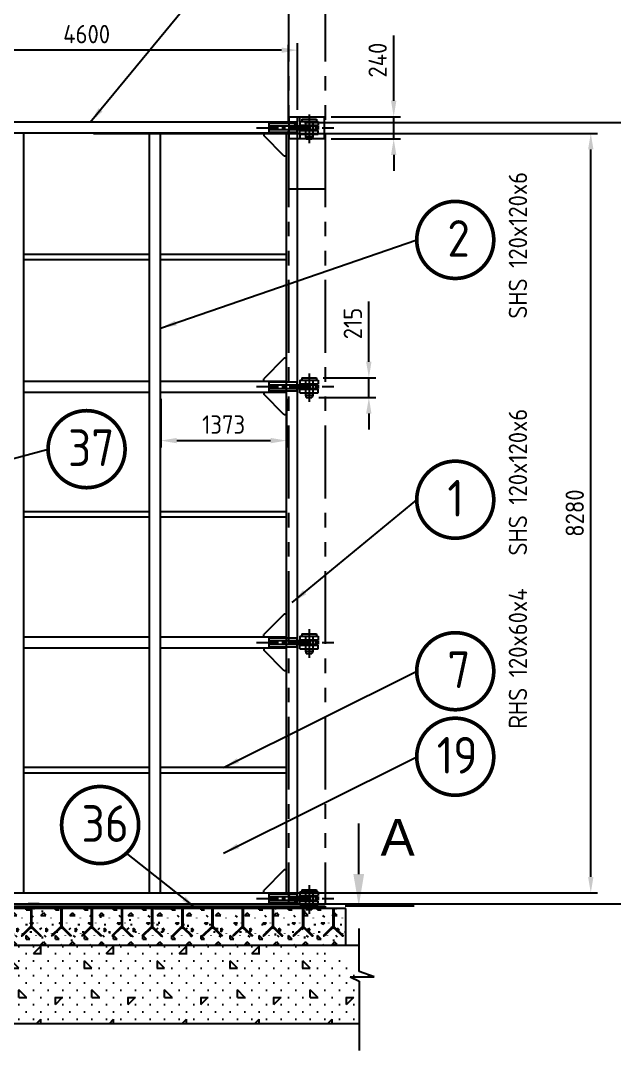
# Model space of a CAD drawing. Header units: millimetres. Extents: x -1362 to -436, y 602 to 1257.
# Drawn here: x -701.8 to -572.4, y 794.9 to 1019.4 of the extents above; entities that cross this region are included whole.
import ezdxf

# ---------------------------------------------------------------- set-up
doc = ezdxf.new("R2010")
doc.units = ezdxf.units.MM
doc.linetypes.add('CENTER2', pattern=[28.575, 19.05, -3.175, 3.175, -3.175])
doc.linetypes.add('PHANTOM2', pattern=[31.75, 15.875, -3.175, 3.175, -3.175, 3.175, -3.175])
doc.styles.add('ACISOTS', font='isocp.shx')
doc.styles.get("Standard").update_dxf_attribs({"font": 'arial.ttf'})
doc.dimstyles.new('ISO-25', dxfattribs={"dimtxt": 4, "dimasz": 3.5, "dimexe": 1.5, "dimexo": 1.5, "dimgap": 1.5, "dimtad": 1, "dimtxsty": 'Standard', "dimcen": 0, "dimadec": 0, "dimazin": 0, "dimtfac": 1, "dimtmove": 0, "dimatfit": 3, "dimfxl": 1, "dimarcsym": 0})

# ---------------------------------------------------------------- blocks, each defined once
blk = doc.blocks.new('*D6667')
at = {"color": 0, "lineweight": -2}
for p, q in [((-733.44, 998.73), (-733.44, 1014.46)), ((-644.94, 1012.96), (-729.94, 1012.96)), ((-641.44, 999.93), (-641.44, 1014.46))]:
    blk.add_line(p, q, dxfattribs=at)
at = {"color": 0}
for points in [[(-729.94, 1013.55), (-729.94, 1012.38), (-733.44, 1012.96)], [(-644.94, 1012.38), (-644.94, 1013.55), (-641.44, 1012.96)]]:
    blk.add_solid(points, dxfattribs=at)
at = {"layer": 'Defpoints', "color": 0}
for p in [(-733.44, 1012.96), (-733.44, 997.23), (-641.44, 998.43)]:
    blk.add_point(p, dxfattribs=at)
at = {"color": 0, "ltscale": 0.5, "insert": (-687.44, 1016.46), "char_height": 4, "attachment_point": 5, "style": 'ACISOTS'}
blk.add_mtext('4600', dxfattribs=at)
blk = doc.blocks.new('*D6669')
at = {"color": 0, "lineweight": -2}
for p, q in [((-639.94, 997.23), (-560.37, 997.23)), ((-561.87, 993.73), (-561.87, 830.33)), ((-639.94, 826.83), (-560.37, 826.83))]:
    blk.add_line(p, q, dxfattribs=at)
at = {"color": 0}
for points in [[(-561.29, 993.73), (-562.45, 993.73), (-561.87, 997.23)], [(-562.45, 830.33), (-561.29, 830.33), (-561.87, 826.83)]]:
    blk.add_solid(points, dxfattribs=at)
at = {"layer": 'Defpoints', "color": 0}
for p in [(-641.44, 997.23), (-641.44, 826.83), (-561.87, 826.83)]:
    blk.add_point(p, dxfattribs=at)
at = {"color": 0, "ltscale": 0.5, "insert": (-565.37, 912.03), "char_height": 4, "attachment_point": 5, "rotation": 90, "style": 'ACISOTS'}
blk.add_mtext('8520', dxfattribs=at)
blk = doc.blocks.new('*D6677')
at = {"color": 0, "lineweight": -2}
for p, q in [((-685.94, 994.83), (-576.02, 994.83)), ((-577.52, 832.73), (-577.52, 991.33)), ((-685.94, 829.23), (-576.02, 829.23))]:
    blk.add_line(p, q, dxfattribs=at)
at = {"color": 0}
for points in [[(-576.94, 991.33), (-578.11, 991.33), (-577.52, 994.83)], [(-578.11, 832.73), (-576.94, 832.73), (-577.52, 829.23)]]:
    blk.add_solid(points, dxfattribs=at)
at = {"layer": 'Defpoints', "color": 0}
for p in [(-687.44, 994.83), (-577.52, 994.83), (-687.44, 829.23)]:
    blk.add_point(p, dxfattribs=at)
at = {"color": 0, "ltscale": 0.5, "insert": (-581.02, 912.03), "char_height": 4, "attachment_point": 5, "rotation": 90, "style": 'ACISOTS'}
blk.add_mtext('8280', dxfattribs=at)
blk = doc.blocks.new('*D6678')
at = {"color": 0, "lineweight": -2}
for p, q in [((-671.3, 936.93), (-671.3, 926.34)), ((-643.84, 936.93), (-643.84, 926.34)), ((-667.8, 927.84), (-647.34, 927.84))]:
    blk.add_line(p, q, dxfattribs=at)
at = {"color": 0}
for points in [[(-667.8, 928.42), (-667.8, 927.25), (-671.3, 927.84)], [(-647.34, 927.25), (-647.34, 928.42), (-643.84, 927.84)]]:
    blk.add_solid(points, dxfattribs=at)
at = {"layer": 'Defpoints', "color": 0}
for p in [(-671.3, 938.43), (-643.84, 938.43), (-643.84, 927.84)]:
    blk.add_point(p, dxfattribs=at)
at = {"color": 0, "ltscale": 0.5, "insert": (-657.57, 931.34), "char_height": 4, "attachment_point": 5, "style": 'ACISOTS'}
blk.add_mtext('1373', dxfattribs=at)
blk = doc.blocks.new('*D6682')
at = {"color": 0, "lineweight": -2}
for p, q in [((-625.91, 945.03), (-625.91, 958.2)), ((-635.84, 941.53), (-624.41, 941.53)), ((-625.91, 937.23), (-625.91, 941.53)), ((-636.84, 937.23), (-624.41, 937.23)), ((-625.91, 933.73), (-625.91, 930.23))]:
    blk.add_line(p, q, dxfattribs=at)
at = {"color": 0}
for points in [[(-626.5, 945.03), (-625.33, 945.03), (-625.91, 941.53)], [(-625.33, 933.73), (-626.5, 933.73), (-625.91, 937.23)]]:
    blk.add_solid(points, dxfattribs=at)
at = {"layer": 'Defpoints', "color": 0}
for p in [(-637.34, 941.53), (-625.91, 941.53), (-638.34, 937.23)]:
    blk.add_point(p, dxfattribs=at)
at = {"color": 0, "ltscale": 0.5, "insert": (-629.41, 953.37), "char_height": 4, "attachment_point": 5, "rotation": 90, "style": 'ACISOTS'}
blk.add_mtext('215', dxfattribs=at)
blk = doc.blocks.new('*D6717')
at = {"color": 0, "lineweight": -2}
for p, q in [((-620.49, 1001.93), (-620.49, 1016.14)), ((-634.13, 998.43), (-618.99, 998.43)), ((-620.49, 993.63), (-620.49, 998.43)), ((-634.13, 993.63), (-618.99, 993.63)), ((-620.49, 990.13), (-620.49, 986.63))]:
    blk.add_line(p, q, dxfattribs=at)
at = {"color": 0}
for points in [[(-621.08, 1001.93), (-619.91, 1001.93), (-620.49, 998.43)], [(-619.91, 990.13), (-621.08, 990.13), (-620.49, 993.63)]]:
    blk.add_solid(points, dxfattribs=at)
at = {"layer": 'Defpoints', "color": 0}
for p in [(-635.63, 998.43), (-620.49, 998.43), (-635.63, 993.63)]:
    blk.add_point(p, dxfattribs=at)
at = {"color": 0, "ltscale": 0.5, "insert": (-623.99, 1010.79), "char_height": 4, "attachment_point": 5, "rotation": 90, "style": 'ACISOTS'}
blk.add_mtext('240', dxfattribs=at)
blk = doc.blocks.new('A$7EA512E8361')
for p, q in [((6.05, 3.5), (6.05, 9.02)), ((0, 0), (7.55, 0))]:
    blk.add_line(p, q)
blk.add_solid([(5.47, 3.5), (6.64, 3.5), (6.05, 0)])

msp = doc.modelspace()

# ---------------------------------------------------------------- hatches: boundary and pattern name
at = {"ltscale": 0.5, "transparency": 33554687}
h = msp.add_hatch(dxfattribs=at)
h.set_pattern_fill('CONCRE', color=256, scale=0.25)
h.set_pattern_definition([(0, (23.2887, 0), (6.35, 6.35), [0.79375, -5.55625]), (90, (23.2887, 0), (-6.35, 6.35), [0.79375, -5.55625]), (135, (24.0824, 0), (-6.35, 4e-16), [1.122532, -7.857724]), (0, (24.0824, 3.572), (6.35, 6.35), [0.79375, -5.55625]), (45, (24.4793, 3.175), (0, 6.35), [0.561266, -8.41899]), (135, (24.4793, 3.175), (-6.35, 4e-16), [0.561266, -8.41899]), (0, (26.4637, 5.1594), (6.35, 6.35), [1.122532, -5.227468]), (45, (26.4637, 5.1594), (0, 6.35), [0.79375, -8.186506]), (135, (27.586, 5.1594), (-6.35, 4e-16), [0.79375, -8.186506]), (90, (27.654, 1.5875), (-6.35, 6.35), [0.79375, -5.55625]), (45, (27.6543, 1.5875), (0, 6.35), [0.561266, -8.41899]), (135, (28.051, 1.9844), (-6.35, 4e-16), [0.561266, -8.41899]), (0, (24.0824, 1.5875), (6.35, 6.35), [0.396875, -5.318125]), (0, (28.845, 3.175), (6.35, 6.35), [0.396875, -5.318125]), (90, (26.8605, 3.969), (-6.35, 6.35), [0.396875, -5.318125]), (135, (27.6543, 0.397), (-6.35, 4e-16), [0.561266, -8.41899]), (135, (24.876, 4.7625), (-6.35, 4e-16), [0.561266, -8.41899]), (45, (26.265, 2.0836), (0, 6.35), [0.561266, -8.41899]), (90, (25.4715, 0.794), (-6.35, 6.35), [0.09922, -6.25078]), (90, (25.769, 3.4727), (-6.35, 6.35), [0.09922, -6.25078]), (90, (28.746, 4.564), (-6.35, 6.35), [0.09922, -6.25078]), (90, (28.845, 1.1906), (-6.35, 6.35), [0.09922, -6.25078])])
h.paths.add_polyline_path([(-737.1509, 825.83393), (-737.1509, 817.83393), (-639.59084, 817.83393), (-645.07859, 820.27542), (-644.6371, 819.83393), (-644.91994, 819.83393), (-645.58812, 820.50211), (-647.32677, 821.27563), (-648.76847, 819.83393), (-649.05132, 819.83393), (-647.52253, 821.36272), (-653.32999, 823.94645), (-653.32999, 821.83393), (-653.42999, 821.83393, -0.198912367), (-653.07644, 821.68749), (-651.22289, 819.83393), (-651.50573, 819.83393), (-653.21786, 821.54606, 0.414213562), (-653.64213, 821.54606), (-655.35426, 819.83393), (-655.6371, 819.83393), (-653.78355, 821.68749, -0.198912367), (-653.42999, 821.83393), (-653.52999, 821.83393), (-653.52999, 824.03543), (-657.5725, 825.83393), (-659.91578, 825.83393), (-659.91578, 821.83393), (-660.01578, 821.83393, -0.198912367), (-659.66223, 821.68749), (-657.80867, 819.83393), (-658.09152, 819.83393), (-659.80365, 821.54606, 0.414213562), (-660.22791, 821.54606), (-661.94005, 819.83393), (-662.22289, 819.83393), (-660.36933, 821.68749, -0.198912367), (-660.01578, 821.83393), (-660.11578, 821.83393), (-660.11578, 825.83393), (-666.50157, 825.83393), (-666.50157, 821.83393), (-666.60157, 821.83393, -0.198912367), (-666.24801, 821.68749), (-664.39446, 819.83393), (-664.6773, 819.83393), (-666.38944, 821.54606, 0.414213562), (-666.8137, 821.54606), (-668.52583, 819.83393), (-668.80867, 819.83393), (-666.95512, 821.68749, -0.198912367), (-666.60157, 821.83393), (-666.70157, 821.83393), (-666.70157, 825.83393), (-673.08735, 825.83393), (-673.08735, 821.83393), (-673.18735, 821.83393, -0.198912367), (-672.8338, 821.68749), (-670.98025, 819.83393), (-671.26309, 819.83393), (-672.97522, 821.54606, 0.414213562), (-673.39949, 821.54606), (-675.11162, 819.83393), (-675.39446, 819.83393), (-673.54091, 821.68749, -0.198912367), (-673.18735, 821.83393), (-673.28735, 821.83393), (-673.28735, 825.83393), (-679.67314, 825.83393), (-679.67314, 821.83393), (-679.77314, 821.83393, -0.198912367), (-679.41959, 821.68749), (-677.56603, 819.83393), (-677.84888, 819.83393), (-679.56101, 821.54606, 0.414213562), (-679.98527, 821.54606), (-681.6974, 819.83393), (-681.98025, 819.83393), (-680.12669, 821.68749, -0.198912367), (-679.77314, 821.83393), (-679.87314, 821.83393), (-679.87314, 825.83393), (-686.25893, 825.83393), (-686.25893, 821.83393), (-686.35893, 821.83393, -0.198912367), (-686.00537, 821.68749), (-684.15182, 819.83393), (-684.43466, 819.83393), (-686.14679, 821.54606, 0.414213562), (-686.57106, 821.54606), (-688.28319, 819.83393), (-688.56603, 819.83393), (-686.71248, 821.68749, -0.198912367), (-686.35893, 821.83393), (-686.45893, 821.83393), (-686.45893, 825.83393), (-692.84471, 825.83393), (-692.84471, 821.83393), (-692.94471, 821.83393, -0.198912367), (-692.59116, 821.68749), (-690.73761, 819.83393), (-691.02045, 819.83393), (-692.73258, 821.54606, 0.414213562), (-693.15685, 821.54606), (-694.86898, 819.83393), (-695.15182, 819.83393), (-693.29827, 821.68749, -0.198912367), (-692.94471, 821.83393), (-693.04471, 821.83393), (-693.04471, 825.83393), (-699.4305, 825.83393), (-699.4305, 821.83393), (-699.5305, 821.83393, -0.198912367), (-699.17695, 821.68749), (-697.32339, 819.83393), (-697.60624, 819.83393), (-699.31837, 821.54606, 0.414213562), (-699.74263, 821.54606), (-701.45476, 819.83393), (-701.73761, 819.83393), (-699.88405, 821.68749, -0.198912367), (-699.5305, 821.83393), (-699.6305, 821.83393), (-699.6305, 825.83393), (-706.01629, 825.83393), (-706.01629, 821.83393), (-706.11629, 821.83393, -0.198912367), (-705.76273, 821.68749), (-703.90918, 819.83393), (-704.19202, 819.83393), (-705.90415, 821.54606, 0.414213562), (-706.32842, 821.54606), (-708.04055, 819.83393), (-708.32339, 819.83393), (-706.46984, 821.68749, -0.198912367), (-706.11629, 821.83393), (-706.21629, 821.83393), (-706.21629, 825.83393), (-712.60207, 825.83393), (-712.60207, 821.83393), (-712.70207, 821.83393, -0.198912367), (-712.34852, 821.68749), (-710.49497, 819.83393), (-710.77781, 819.83393), (-712.48994, 821.54606, 0.414213562), (-712.9142, 821.54606), (-714.62634, 819.83393), (-714.90918, 819.83393), (-713.05563, 821.68749, -0.198912367), (-712.70207, 821.83393), (-712.80207, 821.83393), (-712.80207, 825.83393), (-719.18786, 825.83393), (-719.18786, 821.83393), (-719.28786, 821.83393, -0.198912367), (-718.93431, 821.68749), (-717.08075, 819.83393), (-717.3636, 819.83393), (-719.07573, 821.54606, 0.414213562), (-719.49999, 821.54606), (-721.21212, 819.83393), (-721.49497, 819.83393), (-719.64141, 821.68749, -0.198912367), (-719.28786, 821.83393), (-719.38786, 821.83393), (-719.38786, 825.83393), (-725.77365, 825.83393), (-725.77365, 821.83393), (-725.87365, 821.83393, -0.198912367), (-725.52009, 821.68749), (-723.66654, 819.83393), (-723.94938, 819.83393), (-725.66151, 821.54606, 0.414213562), (-726.08578, 821.54606), (-727.79791, 819.83393), (-728.08075, 819.83393), (-726.2272, 821.68749, -0.198912367), (-725.87365, 821.83393), (-725.97365, 821.83393), (-725.97365, 825.83393), (-730.7625, 825.83393), (-730.8425, 825.63393), (-732.0425, 825.63393), (-732.1225, 825.83393), (-732.35943, 825.83393), (-732.35943, 821.83393), (-732.45943, 821.83393, -0.198912367), (-732.10588, 821.68749), (-730.25233, 819.83393), (-730.53517, 819.83393), (-732.2473, 821.54606, 0.414213562), (-732.67156, 821.54606), (-734.3837, 819.83393), (-734.66654, 819.83393), (-732.81299, 821.68749, -0.198912367), (-732.45943, 821.83393), (-732.55943, 821.83393), (-732.55943, 825.83393)])
h.paths.add_polyline_path([(-646.74421, 825.83393), (-646.74421, 821.83393), (-646.84421, 821.83393, -0.198912367), (-646.49065, 821.68749), (-645.07859, 820.27542), (-639.59084, 817.83393), (-630.9425, 817.83393), (-630.9425, 825.83393), (-633.57264, 825.83393), (-633.57264, 821.83393), (-633.67264, 821.83393, -0.198912367), (-633.31908, 821.68749), (-631.46553, 819.83393), (-631.74837, 819.83393), (-633.4605, 821.54606, 0.414213562), (-633.88477, 821.54606), (-635.5969, 819.83393), (-635.87974, 819.83393), (-634.02619, 821.68749, -0.198912367), (-633.67264, 821.83393), (-633.77264, 821.83393), (-633.77264, 825.83393), (-638.2625, 825.83393), (-638.3425, 825.63393), (-639.5425, 825.63393), (-639.6225, 825.83393), (-640.15842, 825.83393), (-640.15842, 821.83393), (-640.25842, 821.83393, -0.198912367), (-639.90487, 821.68749), (-638.05132, 819.83393), (-638.33416, 819.83393), (-640.04629, 821.54606, 0.414213562), (-640.47055, 821.54606), (-642.18269, 819.83393), (-642.46553, 819.83393), (-640.61198, 821.68749, -0.198912367), (-640.25842, 821.83393), (-640.35842, 821.83393), (-640.35842, 825.83393)])
h.paths.add_polyline_path([(-646.94421, 825.83393), (-653.32999, 825.83393), (-653.32999, 823.94645), (-647.52253, 821.36272), (-647.19776, 821.68749, -0.198912367), (-646.84421, 821.83393), (-646.94421, 821.83393)])
at = {"transparency": 33554687}
h = msp.add_hatch(dxfattribs=at)
h.set_pattern_fill('CONC3', color=256, scale=0.25)
h.set_pattern_definition([(0, (26.464, 3.175), (0, 15.875), [1.5875, -14.2875]), (0, (31.226, 6.35), (0, 15.875), [1.5875, -14.2875]), (0, (28.051, 12.7), (0, 15.875), [1.5875, -6.35, 1.5875, -6.35]), (90, (26.464, 3.175), (-15.875, 1e-15), [1.5875, -14.2875]), (90, (28.051, 12.7), (-15.875, 1e-15), [1.5875, -14.2875]), (90, (32.814, 6.35), (-15.875, 1e-15), [1.5875, -14.2875]), (90, (35.989, 11.113), (-15.875, 1e-15), [1.5875, -14.2875]), (135, (28.051, 3.175), (-15.8753, 9e-16), [2.24536, -20.2057]), (135, (29.639, 12.7), (-15.8753, 9e-16), [2.24536, -20.2057]), (45, (31.226, 6.35), (0, 15.8753), [2.24536, -4.49008, 2.24536, -13.47025]), (0, (20.1137, 0), (1.5875, 1.5875), [-3.175, 0])])
h.paths.add_polyline_path([(-624.76843, 810.91367), (-627.99567, 812.08722), (-627.99567, 812.67527), (-639.59084, 817.83393), (-743.9219, 817.83393), (-743.9219, 812.08722), (-740.69465, 810.91367), (-745.91693, 810.91367), (-743.9219, 809.96603), (-743.9219, 800.78758), (-627.99567, 800.78758), (-627.99567, 809.96603), (-629.9907, 810.91367)])

# ---------------------------------------------------------------- linework, layer by layer
at = {"color": 6, "linetype": 'PHANTOM2'}
for p, q in [((-643.4225, 1058.12127), (-643.4225, 826.83393)), ((-635.4625, 1058.12127), (-635.4625, 826.83393))]:
    msp.add_line(p, q, dxfattribs=at)
at = {"color": 2}
for p, q in [((-643.4225, 997.23393), (-643.4225, 1014.15772)), ((-641.4425, 997.23393), (-733.4425, 997.23393)), ((-643.8425, 994.83393), (-641.4425, 997.23393)), ((-641.4425, 826.83393), (-641.4425, 998.43393)), ((-643.8425, 994.83393), (-731.0425, 994.83393)), ((-701.1825, 994.83393), (-701.1825, 829.23393)), ((-673.7025, 829.23393), (-673.7025, 994.83393)), ((-671.3025, 829.23393), (-671.3025, 994.83393)), ((-643.8425, 829.23393), (-643.8425, 994.83393)), ((-639.16646, 994.13393), (-638.71854, 994.13393)), ((-673.7025, 968.43393), (-701.1825, 968.43393)), ((-643.8425, 968.43393), (-671.3025, 968.43393)), ((-673.7025, 967.23393), (-701.1825, 967.23393)), ((-643.8425, 967.23393), (-671.3025, 967.23393)), ((-701.1825, 940.83393), (-673.7025, 940.83393)), ((-671.3025, 940.83393), (-643.8425, 940.83393)), ((-640.9425, 941.03393), (-636.9425, 941.03393)), ((-640.9425, 941.03393), (-640.9425, 940.23393)), ((-640.5425, 941.53393), (-637.3425, 941.53393)), ((-636.9425, 941.03393), (-636.9425, 940.23393)), ((-647.4425, 940.03393), (-636.9425, 940.03393)), ((-647.4425, 940.03393), (-647.4425, 939.23393)), ((-647.4425, 939.23393), (-636.9425, 939.23393)), ((-640.9425, 940.23393), (-636.9425, 940.23393)), ((-640.9425, 938.23393), (-640.9425, 939.03393)), ((-640.9425, 939.03393), (-636.9425, 939.03393)), ((-640.5425, 940.23393), (-640.5425, 940.03393)), ((-640.5425, 939.03393), (-640.5425, 939.23393)), ((-637.3425, 940.23393), (-637.3425, 940.03393)), ((-637.3425, 939.03393), (-637.3425, 939.23393)), ((-636.9425, 940.03393), (-636.9425, 939.23393)), ((-636.9425, 938.23393), (-636.9425, 939.03393)), ((-701.1825, 938.43393), (-673.7025, 938.43393)), ((-671.3025, 938.43393), (-643.8425, 938.43393)), ((-640.9425, 938.23393), (-636.9425, 938.23393)), ((-639.5425, 937.23393), (-638.3425, 937.23393)), ((-639.16646, 937.73393), (-638.71854, 937.73393)), ((-673.7025, 912.33393), (-701.1825, 912.33393)), ((-643.8425, 912.33393), (-671.3025, 912.33393)), ((-673.7025, 911.13393), (-701.1825, 911.13393)), ((-643.8425, 911.13393), (-671.3025, 911.13393)), ((-641.4425, 826.83393), (-641.4425, 891.1743)), ((-701.1825, 885.03393), (-673.7025, 885.03393)), ((-671.3025, 885.03393), (-643.8425, 885.03393)), ((-640.9425, 885.23393), (-636.9425, 885.23393)), ((-640.9425, 885.23393), (-640.9425, 884.43393)), ((-640.5425, 885.73393), (-637.3425, 885.73393)), ((-636.9425, 885.23393), (-636.9425, 884.43393)), ((-701.1825, 882.63393), (-673.7025, 882.63393)), ((-671.3025, 882.63393), (-643.8425, 882.63393)), ((-647.4425, 884.23393), (-636.9425, 884.23393)), ((-647.4425, 884.23393), (-647.4425, 883.43393)), ((-647.4425, 883.43393), (-636.9425, 883.43393)), ((-640.9425, 884.43393), (-636.9425, 884.43393)), ((-640.9425, 882.43393), (-640.9425, 883.23393)), ((-640.9425, 883.23393), (-636.9425, 883.23393)), ((-640.9425, 882.43393), (-636.9425, 882.43393)), ((-640.5425, 884.43393), (-640.5425, 884.23393)), ((-640.5425, 883.23393), (-640.5425, 883.43393)), ((-637.3425, 884.43393), (-637.3425, 884.23393)), ((-637.3425, 883.23393), (-637.3425, 883.43393)), ((-636.9425, 884.23393), (-636.9425, 883.43393)), ((-636.9425, 882.43393), (-636.9425, 883.23393)), ((-639.5425, 881.43393), (-638.3425, 881.43393)), ((-639.16646, 881.93393), (-638.71854, 881.93393)), ((-673.7025, 856.53393), (-701.1825, 856.53393)), ((-643.8425, 856.53393), (-671.3025, 856.53393)), ((-673.7025, 855.33393), (-701.1825, 855.33393)), ((-643.8425, 855.33393), (-671.3025, 855.33393)), ((-643.8425, 829.23393), (-641.4425, 826.83393)), ((-640.9425, 829.43393), (-636.9425, 829.43393)), ((-640.9425, 829.43393), (-640.9425, 828.63393)), ((-640.9425, 828.63393), (-636.9425, 828.63393)), ((-640.5425, 829.93393), (-637.3425, 829.93393)), ((-640.5425, 828.63393), (-640.5425, 828.43393)), ((-637.3425, 828.63393), (-637.3425, 828.43393)), ((-636.9425, 829.43393), (-636.9425, 828.63393)), ((-733.4425, 826.83393), (-641.4425, 826.83393)), ((-647.4425, 828.43393), (-636.9425, 828.43393)), ((-647.4425, 828.43393), (-647.4425, 827.63393)), ((-647.4425, 827.63393), (-636.9425, 827.63393)), ((-643.4225, 826.83393), (-635.4625, 826.83393)), ((-640.9425, 826.63393), (-640.9425, 827.43393)), ((-640.9425, 827.43393), (-636.9425, 827.43393)), ((-640.9425, 826.63393), (-636.9425, 826.63393)), ((-640.5425, 827.43393), (-640.5425, 827.63393)), ((-637.3425, 827.43393), (-637.3425, 827.63393)), ((-636.9425, 828.43393), (-636.9425, 827.63393)), ((-636.9425, 826.63393), (-636.9425, 827.43393)), ((-639.5425, 825.63393), (-638.3425, 825.63393)), ((-639.16646, 826.13393), (-638.71854, 826.13393))]:
    msp.add_line(p, q, dxfattribs=at)
at = {"color": 2, "ltscale": 0.5}
for p, q in [((-640.9425, 997.43393), (-640.9425, 998.43393)), ((-648.8425, 994.83393), (-648.8425, 994.33393)), ((-640.9425, 994.63393), (-640.9425, 993.63393)), ((-644.3425, 989.83393), (-648.8425, 994.33393)), ((-643.8425, 989.83393), (-644.3425, 989.83393)), ((-635.4625, 982.68885), (-643.4225, 982.68885)), ((-644.3425, 945.83393), (-648.8425, 941.33393)), ((-643.8425, 945.83393), (-644.3425, 945.83393)), ((-648.8425, 940.83393), (-648.8425, 941.33393)), ((-640.5425, 941.53393), (-640.5425, 941.03393)), ((-639.7425, 941.03393), (-639.7425, 937.73393)), ((-638.1425, 941.03393), (-638.1425, 937.73393)), ((-637.3425, 941.53393), (-637.3425, 941.03393)), ((-648.8425, 938.43393), (-648.8425, 937.93393)), ((-644.3425, 933.43393), (-648.8425, 937.93393)), ((-639.7425, 937.73393), (-639.5425, 937.23393)), ((-639.7425, 937.73393), (-638.1425, 937.73393)), ((-638.1425, 937.73393), (-638.3425, 937.23393)), ((-643.8425, 933.43393), (-644.3425, 933.43393)), ((-644.3425, 890.03393), (-648.8425, 885.53393)), ((-643.8425, 890.03393), (-644.3425, 890.03393)), ((-648.8425, 885.03393), (-648.8425, 885.53393)), ((-640.5425, 885.73393), (-640.5425, 885.23393)), ((-639.7425, 885.23393), (-639.7425, 881.93393)), ((-638.1425, 885.23393), (-638.1425, 881.93393)), ((-637.3425, 885.73393), (-637.3425, 885.23393)), ((-648.8425, 882.63393), (-648.8425, 882.13393)), ((-644.3425, 877.63393), (-648.8425, 882.13393)), ((-639.7425, 881.93393), (-639.5425, 881.43393)), ((-639.7425, 881.93393), (-638.1425, 881.93393)), ((-638.1425, 881.93393), (-638.3425, 881.43393)), ((-643.8425, 877.63393), (-644.3425, 877.63393)), ((-644.3425, 834.23393), (-648.8425, 829.73393)), ((-643.8425, 834.23393), (-644.3425, 834.23393)), ((-731.0425, 829.23393), (-643.8425, 829.23393)), ((-648.8425, 829.23393), (-648.8425, 829.73393)), ((-640.5425, 829.93393), (-640.5425, 829.43393)), ((-639.7425, 829.43393), (-639.7425, 826.13393)), ((-638.1425, 829.43393), (-638.1425, 826.13393)), ((-637.3425, 829.93393), (-637.3425, 829.43393)), ((-723.0425, 826.33393), (-635.4625, 826.33393)), ((-697.78045, 826.83393), (-700.18045, 826.83393)), ((-635.4625, 826.33393), (-635.4625, 825.83393)), ((-630.9425, 825.83393), (-737.1509, 825.83393)), ((-699.6305, 825.83393), (-699.6305, 821.83393)), ((-699.4305, 825.83393), (-699.4305, 821.83393)), ((-699.02339, 825.83393), (-698.82339, 825.83393)), ((-693.04471, 825.83393), (-693.04471, 821.83393)), ((-692.84471, 825.83393), (-692.84471, 821.83393)), ((-687.06603, 825.83393), (-691.05039, 825.83393)), ((-686.86603, 825.83393), (-687.06603, 825.83393)), ((-686.45893, 825.83393), (-686.45893, 821.83393)), ((-686.25893, 825.83393), (-686.25893, 821.83393)), ((-679.87314, 825.83393), (-679.87314, 821.83393)), ((-679.67314, 825.83393), (-679.67314, 821.83393)), ((-673.28735, 825.83393), (-673.28735, 821.83393)), ((-673.08735, 825.83393), (-673.08735, 821.83393)), ((-672.68025, 825.83393), (-672.48025, 825.83393)), ((-672.48025, 825.83393), (-668.49589, 825.83393)), ((-666.70157, 825.83393), (-666.70157, 821.83393)), ((-666.50157, 825.83393), (-666.50157, 821.83393)), ((-660.52289, 825.83393), (-660.72289, 825.83393)), ((-660.11578, 825.83393), (-660.11578, 821.83393)), ((-659.91578, 825.83393), (-659.91578, 821.83393)), ((-653.52999, 825.83393), (-653.52999, 821.83393)), ((-653.32999, 825.83393), (-653.32999, 821.83393)), ((-646.94421, 825.83393), (-646.94421, 821.83393)), ((-646.74421, 825.83393), (-646.74421, 821.83393)), ((-646.3371, 825.83393), (-646.1371, 825.83393)), ((-640.35842, 825.83393), (-640.35842, 821.83393)), ((-640.15842, 825.83393), (-640.15842, 821.83393)), ((-639.7425, 826.13393), (-639.5425, 825.63393)), ((-639.7425, 826.13393), (-638.1425, 826.13393)), ((-638.1425, 826.13393), (-638.3425, 825.63393)), ((-633.77264, 825.83393), (-633.77264, 821.83393)), ((-633.57264, 825.83393), (-633.57264, 821.83393)), ((-633.16553, 825.83393), (-632.96553, 825.83393)), ((-630.9425, 817.83393), (-630.9425, 825.83393)), ((-699.6305, 821.83393), (-699.4305, 821.83393)), ((-692.84471, 821.83393), (-693.04471, 821.83393)), ((-686.25893, 821.83393), (-686.45893, 821.83393)), ((-679.87314, 821.83393), (-679.67314, 821.83393)), ((-673.28735, 821.83393), (-673.08735, 821.83393)), ((-666.70157, 821.83393), (-666.50157, 821.83393)), ((-659.91578, 821.83393), (-660.11578, 821.83393)), ((-653.32999, 821.83393), (-653.52999, 821.83393)), ((-646.94421, 821.83393), (-646.74421, 821.83393)), ((-640.35842, 821.83393), (-640.15842, 821.83393)), ((-633.77264, 821.83393), (-633.57264, 821.83393)), ((-699.88405, 821.68749), (-701.73761, 819.83393)), ((-701.73761, 819.83393), (-701.45476, 819.83393)), ((-699.74263, 821.54606), (-701.45476, 819.83393)), ((-699.31837, 821.54606), (-697.60624, 819.83393)), ((-699.17695, 821.68749), (-697.32339, 819.83393)), ((-697.60624, 819.83393), (-697.32339, 819.83393)), ((-693.29827, 821.68749), (-695.15182, 819.83393)), ((-694.86898, 819.83393), (-695.15182, 819.83393)), ((-693.15685, 821.54606), (-694.86898, 819.83393)), ((-692.73258, 821.54606), (-691.02045, 819.83393)), ((-692.59116, 821.68749), (-690.73761, 819.83393)), ((-690.73761, 819.83393), (-691.02045, 819.83393)), ((-686.71248, 821.68749), (-688.56603, 819.83393)), ((-688.28319, 819.83393), (-688.56603, 819.83393)), ((-686.57106, 821.54606), (-688.28319, 819.83393)), ((-686.14679, 821.54606), (-684.43466, 819.83393)), ((-686.00537, 821.68749), (-684.15182, 819.83393)), ((-684.15182, 819.83393), (-684.43466, 819.83393)), ((-680.12669, 821.68749), (-681.98025, 819.83393)), ((-681.98025, 819.83393), (-681.6974, 819.83393)), ((-679.98527, 821.54606), (-681.6974, 819.83393)), ((-679.56101, 821.54606), (-677.84888, 819.83393)), ((-679.41959, 821.68749), (-677.56603, 819.83393)), ((-677.84888, 819.83393), (-677.56603, 819.83393)), ((-673.54091, 821.68749), (-675.39446, 819.83393)), ((-675.39446, 819.83393), (-675.11162, 819.83393)), ((-673.39949, 821.54606), (-675.11162, 819.83393)), ((-672.97522, 821.54606), (-671.26309, 819.83393)), ((-672.8338, 821.68749), (-670.98025, 819.83393)), ((-671.26309, 819.83393), (-670.98025, 819.83393)), ((-666.95512, 821.68749), (-668.80867, 819.83393)), ((-668.80867, 819.83393), (-668.52583, 819.83393)), ((-666.8137, 821.54606), (-668.52583, 819.83393)), ((-666.38944, 821.54606), (-664.6773, 819.83393)), ((-666.24801, 821.68749), (-664.39446, 819.83393)), ((-664.6773, 819.83393), (-664.39446, 819.83393)), ((-660.36933, 821.68749), (-662.22289, 819.83393)), ((-661.94005, 819.83393), (-662.22289, 819.83393)), ((-660.22791, 821.54606), (-661.94005, 819.83393)), ((-659.80365, 821.54606), (-658.09152, 819.83393)), ((-659.66223, 821.68749), (-657.80867, 819.83393)), ((-657.80867, 819.83393), (-658.09152, 819.83393)), ((-653.78355, 821.68749), (-655.6371, 819.83393)), ((-655.35426, 819.83393), (-655.6371, 819.83393)), ((-653.64213, 821.54606), (-655.35426, 819.83393)), ((-653.21786, 821.54606), (-651.50573, 819.83393)), ((-653.07644, 821.68749), (-651.22289, 819.83393)), ((-651.22289, 819.83393), (-651.50573, 819.83393)), ((-647.19776, 821.68749), (-649.05132, 819.83393)), ((-649.05132, 819.83393), (-648.76847, 819.83393)), ((-647.05634, 821.54606), (-648.76847, 819.83393)), ((-646.63208, 821.54606), (-644.91994, 819.83393)), ((-646.49065, 821.68749), (-644.6371, 819.83393)), ((-644.91994, 819.83393), (-644.6371, 819.83393)), ((-640.61198, 821.68749), (-642.46553, 819.83393)), ((-642.46553, 819.83393), (-642.18269, 819.83393)), ((-640.47055, 821.54606), (-642.18269, 819.83393)), ((-640.04629, 821.54606), (-638.33416, 819.83393)), ((-639.90487, 821.68749), (-638.05132, 819.83393)), ((-638.33416, 819.83393), (-638.05132, 819.83393)), ((-634.02619, 821.68749), (-635.87974, 819.83393)), ((-635.87974, 819.83393), (-635.5969, 819.83393)), ((-633.88477, 821.54606), (-635.5969, 819.83393)), ((-633.4605, 821.54606), (-631.74837, 819.83393)), ((-633.31908, 821.68749), (-631.46553, 819.83393)), ((-631.74837, 819.83393), (-631.46553, 819.83393)), ((-627.99567, 812.08722), (-627.99567, 821.48133)), ((-743.9219, 817.83393), (-627.99567, 817.83393))]:
    msp.add_line(p, q, dxfattribs=at)
at = {"color": 4, "ltscale": 0.5}
for p, q in [((-640.9425, 997.43393), (-636.9425, 997.43393)), ((-640.9425, 997.43393), (-640.9425, 996.63393)), ((-640.5425, 997.93393), (-640.5425, 997.43393)), ((-640.5425, 997.93393), (-637.3425, 997.93393)), ((-639.7425, 997.43393), (-639.7425, 994.13393)), ((-638.1425, 997.43393), (-638.1425, 994.13393)), ((-637.3425, 997.93393), (-637.3425, 997.43393)), ((-636.9425, 997.43393), (-636.9425, 996.63393)), ((-647.4425, 996.43393), (-636.9425, 996.43393)), ((-647.4425, 996.43393), (-647.4425, 995.63393)), ((-647.4425, 995.63393), (-636.9425, 995.63393)), ((-640.9425, 996.63393), (-636.9425, 996.63393)), ((-640.9425, 994.63393), (-640.9425, 995.43393)), ((-640.9425, 995.43393), (-636.9425, 995.43393)), ((-640.9425, 994.63393), (-636.9425, 994.63393)), ((-640.5425, 996.63393), (-640.5425, 996.43393)), ((-640.5425, 995.43393), (-640.5425, 995.63393)), ((-637.3425, 996.63393), (-637.3425, 996.43393)), ((-637.3425, 995.43393), (-637.3425, 995.63393)), ((-636.9425, 996.43393), (-636.9425, 995.63393)), ((-636.9425, 994.63393), (-636.9425, 995.43393)), ((-639.7425, 994.13393), (-639.5425, 993.63393)), ((-639.7425, 994.13393), (-638.1425, 994.13393)), ((-639.5425, 993.63393), (-638.3425, 993.63393)), ((-638.1425, 994.13393), (-638.3425, 993.63393))]:
    msp.add_line(p, q, dxfattribs=at)
at = {"color": 3, "linetype": 'CENTER2'}
for p, q in [((-638.9425, 998.90181), (-638.9425, 992.66606)), ((-638.9425, 942.50181), (-638.9425, 936.26606)), ((-638.9425, 886.70181), (-638.9425, 880.46606)), ((-638.9425, 830.90181), (-638.9425, 824.66606))]:
    msp.add_line(p, q, dxfattribs=at)
at = {"color": 3, "linetype": 'CENTER2', "ltscale": 0.25}
for p, q in [((-650.40335, 996.03393), (-633.53215, 996.03393)), ((-650.40335, 939.63393), (-633.53215, 939.63393)), ((-650.40335, 883.83393), (-633.53215, 883.83393)), ((-650.40335, 828.03393), (-633.53215, 828.03393))]:
    msp.add_line(p, q, dxfattribs=at)
for p, q in [((-629.9907, 810.91367), (-624.76843, 810.91367)), ((-629.9907, 810.91367), (-627.99567, 809.96603)), ((-624.76843, 810.91367), (-627.99567, 812.08722)), ((-627.99567, 809.96603), (-627.99567, 794.89108)), ((-743.9219, 800.78758), (-627.99567, 800.78758))]:
    msp.add_line(p, q)
at = {"color": 4, "ltscale": 0.5}
msp.add_lwpolyline([(-641.6425, 995.03393), (-647.6425, 995.03393), (-647.6425, 997.03393), (-641.6425, 997.03393)], close=True, dxfattribs=at)
at = {"color": 2, "ltscale": 0.5}
for points in [[(-643.2505, 998.43393), (-635.6345, 998.43393), (-635.6345, 993.63393), (-643.2505, 993.63393)], [(-641.6425, 938.63393), (-647.6425, 938.63393), (-647.6425, 940.63393), (-641.6425, 940.63393)], [(-641.6425, 882.83393), (-647.6425, 882.83393), (-647.6425, 884.83393), (-641.6425, 884.83393)], [(-641.6425, 827.03393), (-647.6425, 827.03393), (-647.6425, 829.03393), (-641.6425, 829.03393)]]:
    msp.add_lwpolyline(points, close=True, dxfattribs=at)
at = {"color": 2, "ltscale": 0.5, "const_width": 0.8}
for points in [[(-598.66836, 971.59272, 1), (-615.46836, 971.59272, 1)], [(-679.05384, 925.97171, 1), (-695.85384, 925.97171, 1)], [(-598.66836, 914.95719, 1), (-615.46836, 914.95719, 1)], [(-598.66836, 877.56161, 1), (-615.46836, 877.56161, 1)], [(-598.66836, 858.91932, 1), (-615.46836, 858.91932, 1)], [(-676.10059, 844.02562, 1), (-692.90059, 844.02562, 1)]]:
    msp.add_lwpolyline(points, format="xyb", close=True, dxfattribs=at)
at = {"color": 2, "ltscale": 0.5}
for centre in [(-638.9425, 994.13393), (-638.9425, 937.73393), (-638.9425, 881.93393), (-638.9425, 826.13393)]:
    msp.add_circle(centre, 0.1, dxfattribs=at)
at = {"color": 2, "ltscale": 0.5, "extrusion": (0, 0, -1)}
for centre, radius in [((699.5305, 821.33393), 0.5), ((692.94471, 821.33393), 0.5), ((686.35893, 821.33393), 0.5), ((679.77314, 821.33393), 0.5), ((673.18735, 821.33393), 0.5), ((666.60157, 821.33393), 0.5), ((660.01578, 821.33393), 0.5), ((653.42999, 821.33393), 0.5), ((646.84421, 821.33393), 0.5), ((640.25842, 821.33393), 0.5), ((633.67264, 821.33393), 0.5), ((699.5305, 821.33393), 0.3), ((692.94471, 821.33393), 0.3), ((686.35893, 821.33393), 0.3), ((679.77314, 821.33393), 0.3), ((673.18735, 821.33393), 0.3), ((666.60157, 821.33393), 0.3), ((660.01578, 821.33393), 0.3), ((653.42999, 821.33393), 0.3), ((646.84421, 821.33393), 0.3), ((640.25842, 821.33393), 0.3), ((633.67264, 821.33393), 0.3)]:
    msp.add_arc(centre, radius, 45, 135, dxfattribs=at)

# ---------------------------------------------------------------- block references
at = {"color": 2, "ltscale": 0.5, "xscale": -2, "yscale": 2, "zscale": 2}
msp.add_blockref('A$7EA512E8361', (-616.00686, 826.33393), dxfattribs=at)

# ---------------------------------------------------------------- texts
at = {"char_height": 4, "attachment_point": 5, "rotation": 90, "style": 'ACISOTS'}
for s, insert in [('SHS 120x120x6', (-593.40735, 970.41711)), ('SHS 120x120x6', (-593.40735, 918.78205)), ('RHS 120x60x4', (-593.40735, 880.3192))]:
    msp.add_mtext(s, dxfattribs=dict(at, insert=insert))
at = {"char_height": 8, "attachment_point": 7, "style": 'ACISOTS'}
for s, insert in [('2', (-608.78525, 967.9118)), ('37', (-691.48444, 922.29079)), ('1', (-608.78525, 911.27626)), ('7', (-608.78525, 873.88069)), ('19', (-611.09895, 855.2384)), ('36', (-688.53118, 840.34469))]:
    msp.add_mtext(s, dxfattribs=dict(at, insert=insert))
at = {"insert": (-623.35493, 837.34219), "char_height": 8, "attachment_point": 7}
msp.add_mtext('A', dxfattribs=at)

# ---------------------------------------------------------------- dimensions: what is measured, and where the dimension line sits
dim = msp.add_linear_dim(base=(-733.4425, 1012.9627), p1=(-641.4425, 998.43393), p2=(-733.4425, 997.23393), dimstyle='ISO-25', override={"dimtxt": 4, "dimlfac": 50, "dimtxsty": 'ACISOTS'})
dim.commit()
dim.dimension.update_dxf_attribs({"geometry": '*D6667', "text_midpoint": (-687.4425, 1012.9627), "dimtype": 160})
for base, p1, p2, picture, middle in [((-620.49359, 998.43393), (-635.6345, 993.63393), (-635.6345, 998.43393), '*D6717', (-623.99398, 1010.78629)), ((-577.52254, 994.83393), (-687.4425, 829.23393), (-687.4425, 994.83393), '*D6677', (-581.02293, 912.03393)), ((-625.91179, 941.53393), (-638.3425, 937.23393), (-637.3425, 941.53393), '*D6682', (-629.41218, 953.36756))]:
    dim = msp.add_linear_dim(base=base, p1=p1, p2=p2, angle=90, dimstyle='ISO-25', override={"dimtxt": 4, "dimlfac": 50, "dimtxsty": 'ACISOTS'})
    dim.commit()
    dim.dimension.update_dxf_attribs({"geometry": picture, "text_midpoint": middle})
dim = msp.add_linear_dim(base=(-561.87113, 826.83393), p1=(-641.4425, 997.23393), p2=(-641.4425, 826.83393), angle=90, dimstyle='ISO-25', override={"dimtxt": 4, "dimlfac": 50, "dimtxsty": 'ACISOTS'})
dim.commit()
dim.dimension.update_dxf_attribs({"geometry": '*D6669', "text_midpoint": (-561.87113, 912.03393), "dimtype": 160})
dim = msp.add_linear_dim(base=(-643.8425, 927.83762), p1=(-671.3025, 938.43393), p2=(-643.8425, 938.43393), dimstyle='ISO-25', override={"dimtxt": 4, "dimlfac": 50, "dimtxsty": 'ACISOTS'})
dim.commit()
dim.dimension.update_dxf_attribs({"geometry": '*D6678', "text_midpoint": (-657.5725, 931.33762)})

# ---------------------------------------------------------------- leaders
at = {"color": 2, "ltscale": 0.5}
for points in [[(-686.6398, 997.23393), (-659.50589, 1030.20916)], [(-671.3025, 952.33831), (-615.46836, 971.59272)], [(-726.0425, 917.93393), (-695.85384, 925.97171)], [(-642.60227, 892.56142), (-615.46836, 914.95719)], [(-657.5725, 856.53393), (-615.46836, 877.56161)], [(-657.5725, 837.89164), (-615.46836, 858.91932)], [(-663.51445, 825.8006), (-678.72837, 837.92304)]]:
    msp.add_leader(points, dimstyle='ISO-25', dxfattribs=at)

doc.saveas('drawing.dxf')
